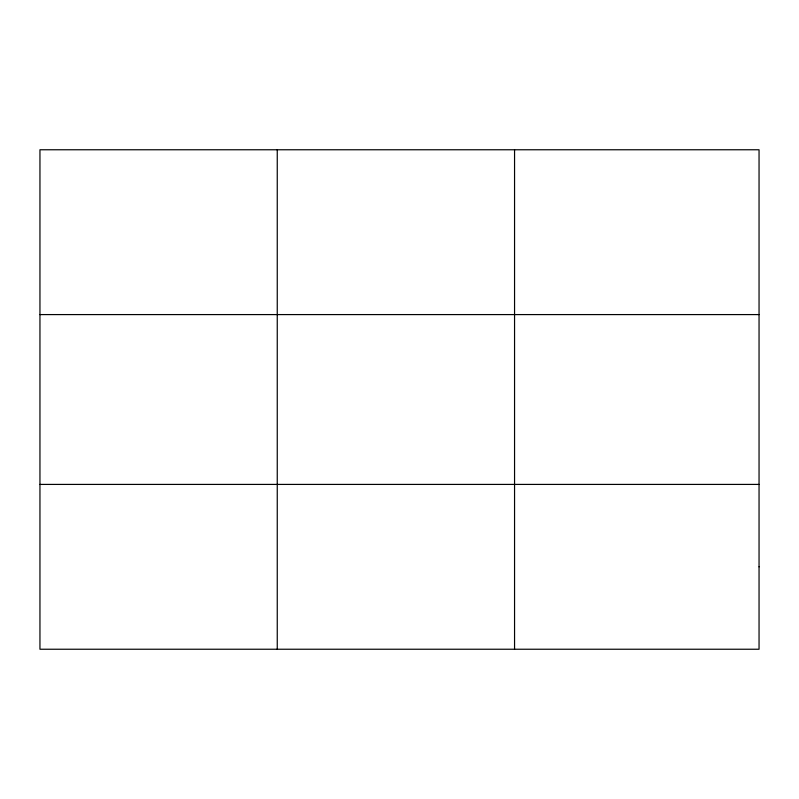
<?xml version="1.0" encoding="UTF-8"?>
<svg xmlns="http://www.w3.org/2000/svg" width="799" height="799" viewBox="0 0 799 799"><rect width="100%" height="100%" fill="white"/><g stroke="black" fill="none" stroke-linecap="round" stroke-linejoin="round"><path stroke-width="1.2" d="M277.253 649.237L277.253 149.763M514.556 649.237L514.556 149.763M39.95 314.586L759.05 314.586M39.95 484.414L759.05 484.414M759.05 566.821L759.05 649.237L39.95 649.237L39.95 149.763L759.05 149.763L759.05 566.821"/></g></svg>
